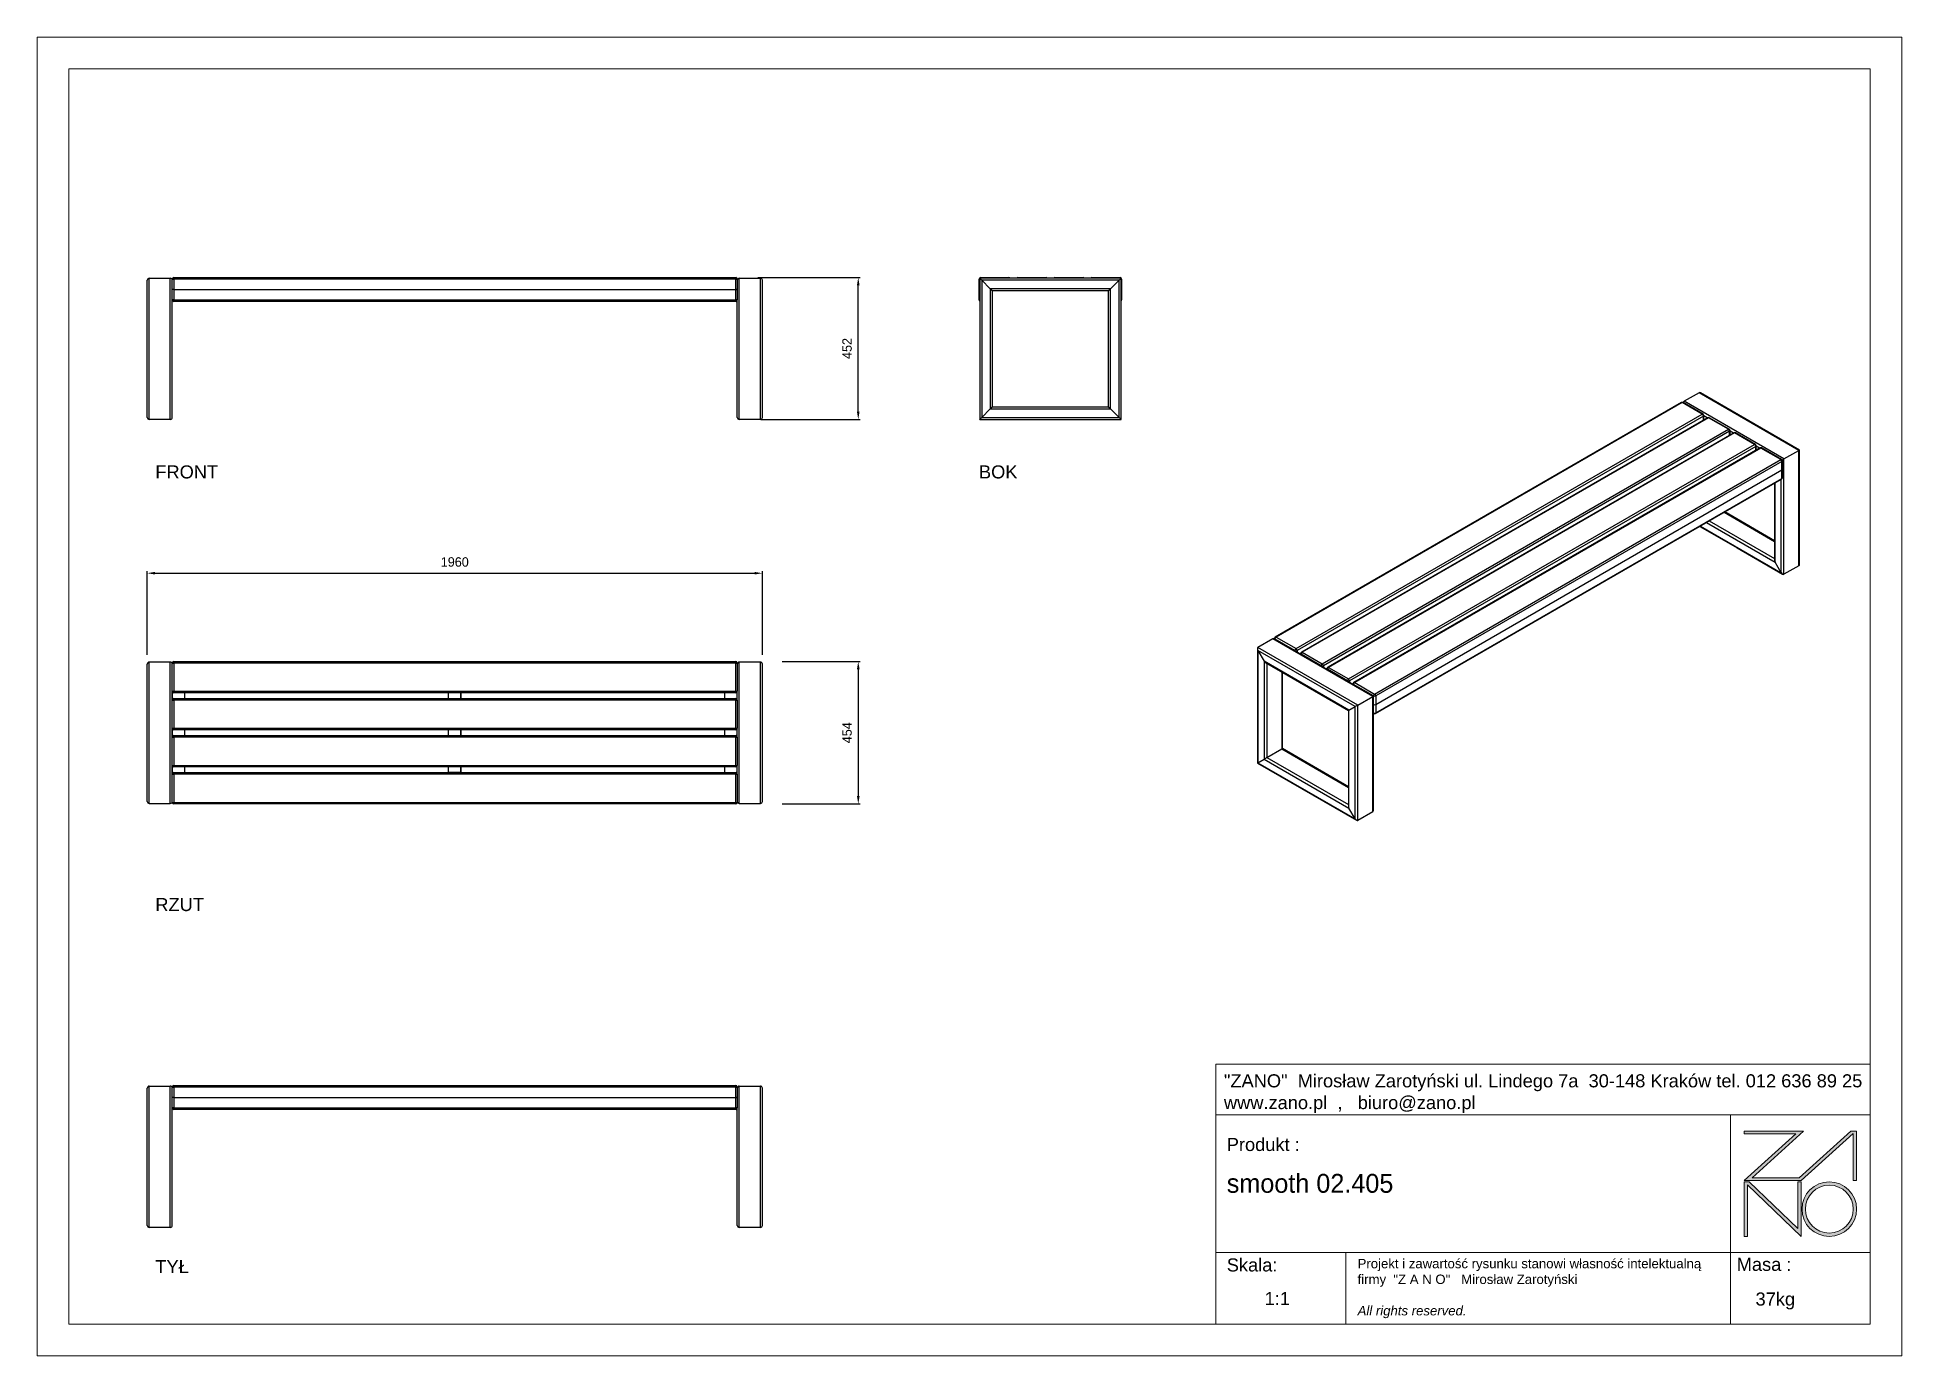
# Model space of a CAD drawing. Header units: millimetres. Extents: x 1643 to 7583, y -1548 to 2652.
import ezdxf

# ---------------------------------------------------------------- set-up
doc = ezdxf.new("R2010")
doc.units = ezdxf.units.MM
doc.header["$PDSIZE"] = -1
doc.layers.add('tabelka', color=155, linetype='Continuous')
doc.layers.add('WYMIAR', color=96, linetype='Continuous')
doc.dimstyles.new('1-1', dxfattribs={"dimtxt": 30, "dimasz": 25, "dimexe": 6.25, "dimexo": 30, "dimgap": 20.625, "dimtad": 1, "dimdec": 1, "dimtxsty": 'Standard', "dimcen": 0, "dimclrd": 2, "dimclre": 2, "dimclrt": 2, "dimadec": 0, "dimazin": 0, "dimtfac": 1, "dimtdec": 1, "dimtmove": 0, "dimatfit": 3, "dimfxl": 0, "dimarcsym": 0})

# ---------------------------------------------------------------- blocks, each defined once
blk = doc.blocks.new('zano')
at = {"layer": 'Defpoints', "lineweight": 5}
for points in [[(6270.2, 3716.2), (6270.2, 3707.4), (6434.8, 3707.4), (6270.2, 3558.4), (6452.4, 3558.4), (6617.9, 3708.2), (6617.9, 3558.4), (6628.6, 3558.4), (6628.6, 3716.2), (6610.7, 3716.2), (6446.1, 3567.2), (6295.4, 3567.2), (6459.9, 3716.2), (6270.2, 3716.2), (6270.2, 3707.4)], [(6270.2, 3554.4), (6286.2, 3554.4), (6441.7, 3405.6), (6441.7, 3554.4), (6452.4, 3554.4), (6452.4, 3380.5), (6281, 3544.6), (6281, 3380.5), (6270.2, 3380.5)]]:
    blk.add_hatch(color=251, dxfattribs=at).paths.add_polyline_path(points)
h = blk.add_hatch(color=251, dxfattribs=at)
h.paths.add_polyline_path([(6454.7, 3467.4, 1), (6628.6, 3467.4, 1)])
h.paths.add_polyline_path([(6617.9, 3467.4, -1), (6465.4, 3467.4, -1)], flags=16)
at = {"layer": 'Defpoints', "color": 251, "lineweight": 5}
blk.add_lwpolyline([(6434.8, 3707.4), (6270.2, 3558.4), (6452.4, 3558.4), (6617.9, 3708.2), (6617.9, 3558.4), (6628.6, 3558.4), (6628.6, 3716.2), (6610.7, 3716.2), (6446.1, 3567.2), (6295.4, 3567.2), (6459.9, 3716.2), (6270.2, 3716.2), (6270.2, 3707.4), (6432.1, 3707.4)], dxfattribs=at)
for points in [[(6270.2, 3716.2), (6270.2, 3707.4), (6434.8, 3707.4), (6270.2, 3558.4), (6452.4, 3558.4), (6617.9, 3708.2), (6617.9, 3558.4), (6628.6, 3558.4), (6628.6, 3716.2), (6610.7, 3716.2), (6446.1, 3567.2), (6295.4, 3567.2), (6459.9, 3716.2), (6270.2, 3716.2), (6270.2, 3707.4)], [(6270.2, 3554.4), (6286.2, 3554.4), (6441.7, 3405.6), (6441.7, 3554.4), (6452.4, 3554.4), (6452.4, 3380.5), (6281, 3544.6), (6281, 3380.5), (6270.2, 3380.5)]]:
    blk.add_lwpolyline(points, close=True, dxfattribs=at)
for radius in [87, 76.3]:
    blk.add_circle((6541.7, 3467.4), radius, dxfattribs=at)
blk = doc.blocks.new('TABELA')
at = {"layer": 'tabelka', "lineweight": 5}
for p, q in [((4587.4, 3929.4), (6672.4, 3929.4)), ((4587.4, 3767.6), (4587.4, 3929.4)), ((4587.4, 3929.4), (6672.4, 3929.4)), ((6226.5, 3767.6), (6226.5, 3329)), ((4587.4, 3329), (6672.4, 3329)), ((5001.6, 3329), (5001.6, 3100.4)), ((6226.5, 3329), (6226.5, 3100.4))]:
    blk.add_line(p, q, dxfattribs=at)
blk.add_lwpolyline([(4587.4, 3767.6), (6672.4, 3767.6), (6672.4, 3100.4), (4587.4, 3100.4)], close=True, dxfattribs=at)
blk.add_blockref('zano', (0, 0))
at = {"layer": 'tabelka', "lineweight": 5, "attachment_point": 1}
for s, insert, char_height, width in [('{\\fArial|b0|i0|c238|p34;"ZANO"  Mirosław Zarotyński ul. Lindego 7a  30-148 Kraków tel. 012 636 89 25\\Pwww.zano.pl  ,   biuro@zano.pl}', (4613, 3896.9), 41.595, 2040.38), ('{\\fArial|b0|i0|c238|p34;Produkt : }', (4622, 3694.1), 41.595, 265.273), ('{\\fCentury Gothic|b0|i0|c238|p34;smooth 02.405 }', (4622, 3579.5), 60, 713.135), ('{\\fArial|b0|i0|c238|p34;Skala: }', (4622, 3310.3), 41.595, 191.675), ('{\\fArial|b0|i0|c238|p34;Masa :}', (6246.7, 3312.2), 41.595, 200.457), ('{\\fArial|b0|i0|c238|p34;1:1}', (4742.5, 3203.5), 41.595, 42.482), ('{\\fArial|b0|i0|c238|p34;37kg}', (6306.7, 3201.8), 41.595, 42.482)]:
    blk.add_mtext(s, dxfattribs=dict(at, insert=insert, char_height=char_height, width=width))
at = {"layer": 'tabelka', "color": 1, "lineweight": 5, "insert": (5038.9, 3308.9), "char_height": 30, "width": 1186.12, "attachment_point": 1}
blk.add_mtext('{\\fArial|b0|i0|c0|p34;Projekt i zawartość rysunku stanowi własność intelektualną firmy \\fArial|b0|i0|c238|p34; "Z A N O"   Mirosław Zarotyński\\fArial|b0|i1|c238|p34;\\P\\PAll rights reserved.}', dxfattribs=at)
blk = doc.blocks.new('*D3')
at = {"layer": 'Defpoints', "color": 0}
for p in [(3986.6, 663.7), (3986.4, 209.7), (4258.7, 209.7)]:
    blk.add_point(p, dxfattribs=at)
at = {"layer": 'WYMIAR', "color": 2, "lineweight": -2}
for p, q in [((4016.6, 663.7), (4265, 663.7)), ((4258.7, 638.7), (4258.7, 234.7)), ((4016.4, 209.7), (4265, 209.7))]:
    blk.add_line(p, q, dxfattribs=at)
at = {"layer": 'WYMIAR', "color": 2}
for points in [[(4254.5, 638.7), (4262.9, 638.7), (4258.7, 663.7)], [(4254.5, 234.7), (4262.9, 234.7), (4258.7, 209.7)]]:
    blk.add_solid(points, dxfattribs=at)
at = {"layer": 'WYMIAR', "color": 2, "insert": (4223.1, 436.7), "char_height": 30, "attachment_point": 5, "rotation": 90}
blk.add_mtext('454', dxfattribs=at)
blk = doc.blocks.new('front')
for p, q in [((-2676.8, -1102.9), (-2676.8, -665.7)), ((-2670.4, -1109.3), (-2670.4, -659.3)), ((-2670.4, -659.3), (-2603.2, -659.3)), ((-2603.2, -1109.3), (-2603.2, -659.3)), ((-2596.8, -695.3), (-2596.8, -662.3)), ((-2596.8, -662.3), (-2591.8, -662.3)), ((-2591.8, -695.3), (-2596.8, -695.3)), ((-2596.8, -728.3), (-2596.8, -695.3)), ((-2591.8, -657.3), (-801.8, -657.3)), ((-2591.8, -662.3), (-2591.8, -657.3)), ((-796.8, -662.4), (-2591.8, -662.3)), ((-2591.8, -662.3), (-2591.8, -695.3)), ((-2591.8, -695.3), (-796.8, -695.3)), ((-2591.8, -695.3), (-2591.8, -728.3)), ((-801.8, -657.4), (-801.8, -662.4)), ((-801.8, -695.4), (-801.8, -662.4)), ((-801.8, -662.4), (-796.8, -662.4)), ((-796.8, -695.4), (-801.8, -695.4)), ((-801.8, -728.4), (-801.8, -695.4)), ((-796.8, -662.4), (-796.8, -695.4)), ((-796.8, -695.4), (-796.8, -728.4)), ((-790.4, -1109.4), (-790.4, -659.4)), ((-790.4, -659.4), (-723.2, -659.4)), ((-723.2, -1109.4), (-723.2, -659.4)), ((-716.8, -1103), (-716.8, -665.8)), ((-2591.8, -728.3), (-2596.8, -728.3)), ((-2596.8, -1102.9), (-2596.8, -728.3)), ((-2591.8, -733.3), (-2591.8, -728.3)), ((-2591.8, -728.3), (-796.8, -728.3)), ((-801.8, -733.4), (-2591.8, -733.3)), ((-2480.6, -733.3), (-2480.6, -733.4)), ((-2473, -733.4), (-2480.6, -733.4)), ((-2473, -733.4), (-2473, -733.3)), ((-2080.6, -733.3), (-2080.6, -733.4)), ((-2073, -733.4), (-2080.6, -733.4)), ((-2073, -733.4), (-2073, -733.3)), ((-1680.6, -733.3), (-1680.6, -733.4)), ((-1673, -733.4), (-1680.6, -733.4)), ((-1673, -733.4), (-1673, -733.3)), ((-1280.6, -733.3), (-1280.6, -733.4)), ((-1273, -733.4), (-1280.6, -733.4)), ((-1273, -733.4), (-1273, -733.3)), ((-880.6, -733.3), (-880.6, -733.4)), ((-873, -733.4), (-880.6, -733.4)), ((-873, -733.4), (-873, -733.3)), ((-801.8, -733.4), (-801.8, -728.4)), ((-796.8, -728.4), (-801.8, -728.4)), ((-796.8, -1103), (-796.8, -728.4)), ((-2603.2, -1109.3), (-2670.4, -1109.3)), ((-723.2, -1109.4), (-790.4, -1109.4))]:
    blk.add_line(p, q)
for centre, radius, start, end in [((-2670.4, -665.7), 6.4, 90, 180), ((-2603.2, -665.7), 6.4, 0, 90), ((-2591.8, -662.3), 5, 90, 180), ((-801.8, -662.4), 5, 0, 90), ((-790.4, -665.8), 6.4, 90, 180), ((-723.2, -665.8), 6.4, 0, 90), ((-2591.8, -728.3), 5, 180, 270), ((-801.8, -728.4), 5, 270, 0), ((-2670.4, -1102.9), 6.4, 180, 270), ((-2603.2, -1102.9), 6.4, 270, 0), ((-790.4, -1103), 6.4, 180, 270), ((-723.2, -1103), 6.4, 270, 0)]:
    blk.add_arc(centre, radius, start, end)
blk = doc.blocks.new('bok')
for p, q in [((-26.2, -695.3), (-26.2, -662.3)), ((-26.2, -662.3), (-24.2, -662.3)), ((-24.2, -695.3), (-26.2, -695.3)), ((-26.2, -728.3), (-26.2, -695.3)), ((-24.2, -659.3), (-24.2, -1109.3)), ((425.8, -659.3), (-24.2, -659.3)), ((-21.2, -657.3), (68.8, -657.3)), ((-21.2, -659.3), (-21.2, -657.3)), ((-17.8, -665.7), (-17.8, -1102.9)), ((-17.8, -665.7), (9.4, -692.9)), ((419.4, -665.7), (-17.8, -665.7)), ((9.4, -692.9), (9.4, -1075.7)), ((392.2, -692.9), (9.4, -692.9)), ((15.8, -699.3), (15.8, -1069.3)), ((385.8, -699.3), (15.8, -699.3)), ((68.8, -659.3), (68.8, -657.3)), ((96.8, -657.3), (186.8, -657.3)), ((96.8, -659.3), (96.8, -657.3)), ((186.8, -659.3), (186.8, -657.3)), ((214.8, -657.3), (304.8, -657.3)), ((214.8, -659.3), (214.8, -657.3)), ((304.8, -659.3), (304.8, -657.3)), ((332.8, -657.3), (422.8, -657.3)), ((332.8, -659.3), (332.8, -657.3)), ((385.8, -1069.3), (385.8, -699.3)), ((392.2, -692.9), (419.4, -665.7)), ((392.2, -1075.7), (392.2, -692.9)), ((419.4, -1102.9), (419.4, -665.7)), ((422.8, -659.3), (422.8, -657.3)), ((425.8, -1109.3), (425.8, -659.3)), ((425.8, -662.3), (427.8, -662.3)), ((427.8, -695.3), (425.8, -695.3)), ((427.8, -662.3), (427.8, -695.3)), ((427.8, -695.3), (427.8, -728.3)), ((-24.2, -728.3), (-26.2, -728.3)), ((427.8, -728.3), (425.8, -728.3)), ((-24.2, -1109.3), (425.8, -1109.3)), ((-17.8, -1102.9), (9.4, -1075.7)), ((-17.8, -1102.9), (419.4, -1102.9)), ((9.4, -1075.7), (392.2, -1075.7)), ((15.8, -1069.3), (385.8, -1069.3)), ((419.4, -1102.9), (392.2, -1075.7))]:
    blk.add_line(p, q)
at = {"flags": 128}
for points in [[(-24.2, -659.3), (-24.1, -659.4), (-23.7, -659.8), (-23.1, -660.4), (-22.3, -661.2), (-21.3, -662.1), (-20.2, -663.2), (-19, -664.4), (-17.8, -665.7)], [(-17.8, -665.7), (-19, -664.4), (-20.2, -663.2), (-21.3, -662.1), (-22.3, -661.2), (-23.1, -660.4), (-23.7, -659.8), (-24.1, -659.4), (-24.2, -659.3)], [(9.4, -692.9), (10.7, -694.1), (11.9, -695.3), (13, -696.4), (13.9, -697.4), (14.7, -698.2), (15.3, -698.8), (15.7, -699.2), (15.8, -699.3)], [(15.8, -699.3), (15.7, -699.2), (15.4, -698.9), (14.9, -698.4), (14.3, -697.8), (13.5, -697), (12.6, -696.1), (11.6, -695.1), (10.5, -694), (9.4, -692.9)], [(16.8, -699.3), (16.3, -699.7), (15.8, -700.3)], [(385.8, -700.3), (385.3, -699.7), (384.8, -699.3)], [(385.8, -699.3), (385.9, -699.2), (386.2, -698.9), (386.7, -698.4), (387.3, -697.8), (388.1, -697), (389, -696.1), (390, -695.1), (391.1, -694), (392.2, -692.9)], [(392.2, -692.9), (391, -694.1), (389.8, -695.3), (388.7, -696.4), (387.7, -697.4), (386.9, -698.2), (386.3, -698.8), (385.9, -699.2), (385.8, -699.3)], [(419.4, -665.7), (420.7, -664.4), (421.9, -663.2), (423, -662.1), (423.9, -661.2), (424.7, -660.4), (425.3, -659.8), (425.7, -659.4), (425.8, -659.3)], [(425.8, -659.3), (425.7, -659.4), (425.3, -659.8), (424.7, -660.4), (423.9, -661.2), (423, -662.1), (421.9, -663.2), (420.7, -664.4), (419.4, -665.7)], [(-24.2, -1109.3), (-24.1, -1109.2), (-23.7, -1108.8), (-23.1, -1108.2), (-22.3, -1107.4), (-21.3, -1106.4), (-20.2, -1105.3), (-19, -1104.1), (-17.8, -1102.9)], [(-17.8, -1102.9), (-19, -1104.1), (-20.2, -1105.3), (-21.3, -1106.4), (-22.3, -1107.4), (-23.1, -1108.2), (-23.7, -1108.8), (-24.1, -1109.2), (-24.2, -1109.3)], [(9.4, -1075.7), (10.7, -1074.4), (11.9, -1073.2), (13, -1072.1), (13.9, -1071.2), (14.7, -1070.4), (15.3, -1069.8), (15.7, -1069.4), (15.8, -1069.3)], [(15.8, -1069.3), (15.7, -1069.4), (15.4, -1069.7), (14.9, -1070.1), (14.3, -1070.8), (13.5, -1071.6), (12.6, -1072.5), (11.6, -1073.5), (10.5, -1074.6), (9.4, -1075.7)], [(392.2, -1075.7), (391, -1074.4), (389.8, -1073.2), (388.7, -1072.1), (387.7, -1071.2), (386.9, -1070.4), (386.3, -1069.8), (385.9, -1069.4), (385.8, -1069.3)], [(385.8, -1069.3), (385.9, -1069.4), (386.2, -1069.7), (386.7, -1070.1), (387.3, -1070.8), (388.1, -1071.6), (389, -1072.5), (390, -1073.5), (391.1, -1074.6), (392.2, -1075.7)], [(425.8, -1109.3), (425.7, -1109.2), (425.3, -1108.8), (424.7, -1108.2), (423.9, -1107.4), (423, -1106.4), (421.9, -1105.3), (420.7, -1104.1), (419.4, -1102.9)], [(419.4, -1102.9), (420.7, -1104.1), (421.9, -1105.3), (423, -1106.4), (423.9, -1107.4), (424.7, -1108.2), (425.3, -1108.8), (425.7, -1109.2), (425.8, -1109.3)]]:
    blk.add_lwpolyline(points, dxfattribs=at)
for centre, start, end in [((-21.2, -662.3), 90, 180), ((68.8, -662.3), 36.8699, 90), ((96.8, -662.3), 90, 143.1301), ((186.8, -662.3), 36.8699, 90), ((214.8, -662.3), 90, 143.1301), ((304.8, -662.3), 36.8699, 90), ((332.8, -662.3), 90, 143.1301), ((422.8, -662.3), 0, 90), ((-21.2, -728.3), 180, 233.1301), ((422.8, -728.3), 306.8699, 360)]:
    blk.add_arc(centre, 5, start, end)
blk = doc.blocks.new('rzut')
for p, q in [((-2676.8, -36.7), (-2676.8, 400.5)), ((-2603.2, 406.9), (-2670.4, 406.9)), ((-2670.4, -43.1), (-2670.4, 406.9)), ((-2603.2, -43.1), (-2603.2, 406.9)), ((-2596.8, 403.9), (-2591.8, 403.9)), ((-2596.8, 313.9), (-2596.8, 403.9)), ((-2591.8, 408.9), (-2591.8, 403.9)), ((-2591.8, 408.9), (-801.8, 408.9)), ((-801.8, 403.9), (-2591.8, 403.9)), ((-2591.8, 403.9), (-2591.8, 313.9)), ((-801.8, 403.9), (-801.8, 408.9)), ((-801.8, 313.9), (-801.8, 403.9)), ((-801.8, 403.9), (-796.8, 403.9)), ((-796.8, 403.9), (-796.8, 313.9)), ((-723.2, 406.9), (-790.4, 406.9)), ((-790.4, -43.1), (-790.4, 406.9)), ((-723.2, -43.1), (-723.2, 406.9)), ((-716.8, -36.7), (-716.8, 400.5)), ((-2596.8, 313.9), (-2591.8, 313.9)), ((-2596.8, 285.9), (-2596.8, 313.9)), ((-2596.3, 288.1), (-2596.3, 311.7)), ((-2591.8, 313.9), (-801.8, 313.9)), ((-2591.8, 308.9), (-2591.8, 313.9)), ((-801.8, 308.9), (-2591.8, 308.9)), ((-2557.3, 290.9), (-2557.3, 308.9)), ((-2556.8, 290.9), (-2556.8, 308.9)), ((-1716.8, 290.9), (-1716.8, 308.9)), ((-1716.3, 290.9), (-1716.3, 308.9)), ((-1677.3, 290.9), (-1677.3, 308.9)), ((-1676.8, 290.9), (-1676.8, 308.9)), ((-836.8, 290.9), (-836.8, 308.9)), ((-836.3, 290.9), (-836.3, 308.9)), ((-801.8, 313.9), (-796.8, 313.9)), ((-801.8, 313.9), (-801.8, 308.9)), ((-797.3, 288.1), (-797.3, 311.7)), ((-796.8, 285.9), (-796.8, 313.9)), ((-2596.8, 195.9), (-2596.8, 285.9)), ((-2596.8, 285.9), (-2591.8, 285.9)), ((-2591.8, 290.9), (-2591.8, 285.9)), ((-2591.8, 290.9), (-801.8, 290.9)), ((-2591.8, 285.9), (-2591.8, 195.9)), ((-801.8, 285.9), (-2591.8, 285.9)), ((-801.8, 285.9), (-801.8, 290.9)), ((-801.8, 285.9), (-796.8, 285.9)), ((-801.8, 195.9), (-801.8, 285.9)), ((-796.8, 285.9), (-796.8, 195.9)), ((-2596.8, 195.9), (-2591.8, 195.9)), ((-2596.8, 167.9), (-2596.8, 195.9)), ((-2596.3, 170.1), (-2596.3, 193.7)), ((-2591.8, 195.9), (-801.8, 195.9)), ((-2591.8, 190.9), (-2591.8, 195.9)), ((-801.8, 190.9), (-2591.8, 190.9)), ((-2557.3, 172.9), (-2557.3, 190.9)), ((-2556.8, 172.9), (-2556.8, 190.9)), ((-1716.8, 172.9), (-1716.8, 190.9)), ((-1716.3, 172.9), (-1716.3, 190.9)), ((-1677.3, 172.9), (-1677.3, 190.9)), ((-1676.8, 172.9), (-1676.8, 190.9)), ((-836.8, 172.9), (-836.8, 190.9)), ((-836.3, 172.9), (-836.3, 190.9)), ((-801.8, 195.9), (-796.8, 195.9)), ((-801.8, 195.9), (-801.8, 190.9)), ((-797.3, 170.1), (-797.3, 193.7)), ((-796.8, 167.9), (-796.8, 195.9)), ((-2596.8, 167.9), (-2591.8, 167.9)), ((-2596.8, 77.9), (-2596.8, 167.9)), ((-2591.8, 172.9), (-2591.8, 167.9)), ((-2591.8, 172.9), (-801.8, 172.9)), ((-801.8, 167.9), (-2591.8, 167.9)), ((-2591.8, 167.9), (-2591.8, 77.9)), ((-801.8, 167.9), (-801.8, 172.9)), ((-801.8, 167.9), (-796.8, 167.9)), ((-801.8, 77.9), (-801.8, 167.9)), ((-796.8, 167.9), (-796.8, 77.9)), ((-2596.8, 77.9), (-2591.8, 77.9)), ((-2596.8, 49.9), (-2596.8, 77.9)), ((-2596.3, 52.1), (-2596.3, 75.7)), ((-2591.8, 77.9), (-797.3, 77.9)), ((-2591.8, 72.9), (-2591.8, 77.9)), ((-801.8, 72.9), (-2591.8, 72.9)), ((-2557.3, 54.9), (-2557.3, 72.9)), ((-2556.8, 54.9), (-2556.8, 72.9)), ((-1716.8, 54.9), (-1716.8, 72.9)), ((-1716.3, 54.9), (-1716.3, 72.9)), ((-1677.3, 54.9), (-1677.3, 72.9)), ((-1676.8, 54.9), (-1676.8, 72.9)), ((-836.8, 54.9), (-836.8, 72.9)), ((-836.3, 54.9), (-836.3, 72.9)), ((-801.8, 77.9), (-796.8, 77.9)), ((-801.8, 77.9), (-801.8, 72.9)), ((-797.3, 52.1), (-797.3, 75.7)), ((-796.8, 49.9), (-796.8, 77.9)), ((-2596.8, 49.9), (-2591.8, 49.9)), ((-2596.8, -40.1), (-2596.8, 49.9)), ((-2591.8, 54.9), (-2591.8, 49.9)), ((-2591.8, 54.9), (-801.8, 54.9)), ((-796.8, 49.9), (-2591.8, 49.9)), ((-2591.8, 49.9), (-2591.8, -40.1)), ((-1716.8, 56), (-1676.8, 56)), ((-801.8, 49.9), (-801.8, 54.9)), ((-801.8, -40.1), (-801.8, 49.9)), ((-801.8, 49.9), (-796.8, 49.9)), ((-796.8, 49.9), (-796.8, -40.1)), ((-2670.4, -43.1), (-2603.2, -43.1)), ((-2596.8, -40.1), (-2591.8, -40.1)), ((-2591.8, -40.1), (-801.8, -40.1)), ((-2591.8, -45.1), (-2591.8, -40.1)), ((-801.8, -45.1), (-2591.8, -45.1)), ((-801.8, -40.1), (-796.8, -40.1)), ((-801.8, -40.1), (-801.8, -45.1)), ((-790.4, -43.1), (-723.2, -43.1))]:
    blk.add_line(p, q)
for centre, radius, start, end in [((-2670.4, 400.5), 6.4, 90, 180), ((-2603.2, 400.5), 6.4, 0, 90), ((-2591.8, 403.9), 5, 90, 180), ((-801.8, 403.9), 5, 0, 90), ((-790.4, 400.5), 6.4, 90, 180), ((-723.2, 400.5), 6.4, 0, 90), ((-2591.8, 313.9), 5, 180, 270), ((-801.8, 313.9), 5, 270, 0), ((-2591.8, 285.9), 5, 90, 180), ((-801.8, 285.9), 5, 0, 90), ((-2591.8, 195.9), 5, 180, 270), ((-801.8, 195.9), 5, 270, 0), ((-2591.8, 167.9), 5, 90, 180), ((-801.8, 167.9), 5, 0, 90), ((-2591.8, 77.9), 5, 180, 270), ((-801.8, 77.9), 5, 270, 0), ((-2591.8, 49.9), 5, 90, 180), ((-801.8, 49.9), 5, 0, 90), ((-2670.4, -36.7), 6.4, 180, 270), ((-2603.2, -36.7), 6.4, 270, 0), ((-2591.8, -40.1), 5, 180, 270), ((-801.8, -40.1), 5, 270, 0), ((-790.4, -36.7), 6.4, 180, 270), ((-723.2, -36.7), 6.4, 270, 0)]:
    blk.add_arc(centre, radius, start, end)
blk = doc.blocks.new('izometria')
for p, q in [((825.5, 2263.6), (-468.5, 1516.6)), ((828, 2263.4), (-466, 1516.4)), ((891.6, 2226.7), (828, 2263.4)), ((894.1, 2226.9), (830.5, 2263.6)), ((832.1, 2263.5), (832.1, 2262.7)), ((881.5, 2295.1), (833.9, 2267.6)), ((1152.1, 2084), (833.9, 2267.6)), ((1199.7, 2111.4), (881.5, 2295.1)), ((1201.5, 2112.5), (886, 2294.6)), ((-402.4, 1479.7), (891.6, 2226.7)), ((895.2, 2220.5), (-398.8, 1473.5)), ((908.9, 2215.5), (-385.1, 1468.5)), ((911.4, 2215.2), (-382.6, 1468.2)), ((895.2, 2207.5), (895.2, 2220.5)), ((896.6, 2208.4), (896.6, 2222.6)), ((907.6, 2214.7), (896.6, 2221)), ((975.1, 2178.5), (911.4, 2215.2)), ((977.6, 2178.7), (913.9, 2215.5)), ((-318.9, 1431.5), (975.1, 2178.5)), ((978.6, 2172.4), (-315.4, 1425.4)), ((992.4, 2167.3), (-301.6, 1420.3)), ((994.9, 2167.1), (-299.1, 1420.1)), ((978.6, 2159.4), (978.6, 2172.4)), ((980.1, 2160.2), (980.1, 2174.4)), ((991, 2166.5), (980.1, 2172.8)), ((1058.5, 2130.3), (994.9, 2167.1)), ((1061, 2130.6), (997.4, 2167.3)), ((-235.5, 1383.3), (1058.5, 2130.3)), ((1062.1, 2124.2), (-232, 1377.2)), ((1075.8, 2119.1), (-218.2, 1372.1)), ((1078.3, 2118.9), (-215.7, 1371.9)), ((-152, 1335.1), (1142, 2082.2)), ((1062.1, 2111.2), (1062.1, 2124.2)), ((1063.5, 2112), (1063.5, 2126.2)), ((1074.4, 2118.4), (1063.5, 2124.7)), ((1142, 2082.2), (1078.3, 2118.9)), ((1144.5, 2082.4), (1080.8, 2119.1)), ((1152.1, 2084), (1199.7, 2111.4)), ((1152.1, 1716.5), (1152.1, 2084)), ((1199.7, 1743.9), (1199.7, 2111.4)), ((1201.5, 1748.1), (1201.5, 2112.5)), ((-149.5, 1272.8), (1144.5, 2019.9)), ((1145.5, 2076), (-148.5, 1329)), ((-148.5, 1302.1), (1145.5, 2049.1)), ((-148.5, 1275.1), (1145.5, 2022.1)), ((1145.5, 2049.1), (1145.5, 2076)), ((1145.5, 2022.1), (1145.5, 2049.1)), ((1147, 2051.1), (1147, 2078.1)), ((1147, 2024.2), (1147, 2051.1)), ((1122, 2006.9), (1122, 1761.4)), ((1123.9, 1755.1), (1123.9, 2008)), ((1143.1, 1721.7), (1143.1, 2019.1)), ((961.4, 1914.2), (1122, 1821.4)), ((1122, 1823.6), (963.2, 1915.2)), ((883.7, 1869.3), (1002.6, 1800.7)), ((885.6, 1870.4), (1143.1, 1721.7)), ((904.8, 1881.5), (1123.9, 1755.1)), ((913.9, 1886.7), (1122, 1766.6)), ((1002.6, 1800.7), (1147.6, 1717)), ((1143.1, 1721.7), (1123.9, 1755.1)), ((1199.7, 1743.9), (1152.1, 1716.5)), ((-476.2, 1511.3), (-523.7, 1483.9)), ((-158, 1327.6), (-476.2, 1511.3)), ((-156.1, 1328.7), (-471.7, 1510.9)), ((-471, 1512.3), (-471, 1510.5)), ((-405.9, 1473.5), (-469.5, 1510.3)), ((-469.5, 1510.3), (-469.5, 1509.7)), ((-466, 1516.4), (-402.4, 1479.7)), ((-525.6, 1479.8), (-525.6, 1115.4)), ((-205.5, 1300.2), (-523.7, 1483.9)), ((-523.7, 1473.4), (-504.5, 1440.1)), ((-523.7, 1473.4), (-523.7, 1116.5)), ((-214.6, 1295), (-523.7, 1473.4)), ((-504.5, 1440.1), (-504.5, 1127.6)), ((-233.8, 1283.9), (-504.5, 1440.1)), ((-499.9, 1435.4), (-235.7, 1282.8)), ((-495.4, 1432.7), (-495.4, 1132.8)), ((-405.9, 1472.9), (-405.9, 1473.5)), ((-398.8, 1473.5), (-398.8, 1468.8)), ((-387.6, 1464.1), (-387.6, 1462.3)), ((-322.5, 1425.4), (-386.1, 1462.1)), ((-386.1, 1462.1), (-386.1, 1461.5)), ((-382.6, 1468.2), (-318.9, 1431.5)), ((-447.9, 1405.3), (-447.9, 1160.2)), ((-446, 1161.3), (-446, 1404.2)), ((-322.5, 1424.7), (-322.5, 1425.4)), ((-315.4, 1425.4), (-315.4, 1420.7)), ((-304.1, 1416), (-304.1, 1414.2)), ((-239, 1377.2), (-302.7, 1413.9)), ((-302.7, 1413.9), (-302.7, 1413.3)), ((-299.1, 1420.1), (-235.5, 1383.3)), ((-239, 1376.6), (-239, 1377.2)), ((-232, 1377.2), (-232, 1372.5)), ((-220.7, 1367.8), (-220.7, 1366)), ((-215.7, 1371.9), (-152, 1335.1)), ((-155.6, 1329), (-219.2, 1365.8)), ((-219.2, 1365.8), (-219.2, 1365.1)), ((-205.5, 1300.2), (-158, 1327.6)), ((-158, 960.2), (-158, 1327.6)), ((-156.1, 964.3), (-156.1, 1328.7)), ((-155.6, 1302.1), (-155.6, 1329)), ((-148.5, 1329), (-148.5, 1302.1)), ((-235.7, 1282.8), (-235.7, 977.6)), ((-233.8, 1283.9), (-214.6, 1295)), ((-233.8, 971.3), (-233.8, 1283.9)), ((-214.6, 938), (-214.6, 1295)), ((-205.5, 932.8), (-205.5, 1300.2)), ((-156.1, 1302.4), (-155.6, 1302.1)), ((-156.1, 1275.4), (-155.6, 1275.1)), ((-156.1, 1273.7), (-154.5, 1272.8)), ((-155.6, 1275.1), (-155.6, 1302.1)), ((-148.5, 1302.1), (-148.5, 1275.1)), ((-495.4, 1132.8), (-447.9, 1160.2)), ((-495.4, 1132.8), (-235.7, 982.8)), ((-447.9, 1160.2), (-235.7, 1037.7)), ((-235.7, 1039.9), (-446, 1161.3)), ((-525.6, 1115.4), (-210, 933.2)), ((-523.7, 1116.5), (-504.5, 1127.6)), ((-523.7, 1116.5), (-214.6, 938)), ((-504.5, 1127.6), (-233.8, 971.3)), ((-214.6, 938), (-233.8, 971.3)), ((-158, 960.2), (-205.5, 932.8))]:
    blk.add_line(p, q)
for centre, radius, start, end in [((828, 2259.3), 5, 60.00269, 119.99731), ((826.5, 2261.4), 2.51, 54.38185, 114.30702), ((829.5, 2261.4), 2.51, 65.69298, 125.61769), ((893.1, 2224.6), 2.51, 65.69298, 125.61769), ((887.5, 2220.2), 7.68, 2.60543, 57.39457), ((891.6, 2222.6), 5, 0, 60.00269), ((894.1, 2222.8), 2.51, 294.37542, 354.30446), ((911.4, 2211.2), 5, 60.00269, 119.99731), ((910, 2213.2), 2.51, 54.38165, 114.30722), ((912.9, 2213.2), 2.51, 65.69298, 125.61769), ((976.5, 2176.5), 2.51, 65.69298, 125.61769), ((970.9, 2172), 7.68, 2.60545, 57.39458), ((975.1, 2174.4), 5, 0, 60.00269), ((977.6, 2174.7), 2.51, 294.37548, 354.30478), ((994.9, 2163), 5, 60.00269, 119.99731), ((993.4, 2165), 2.51, 54.38178, 114.30698), ((996.3, 2165), 2.51, 65.69298, 125.61769), ((1060, 2128.3), 2.51, 65.69298, 125.61769), ((1054.4, 2123.9), 7.68, 2.6054, 57.3946), ((1058.5, 2126.2), 5, 0, 60.00269), ((1061, 2126.5), 2.51, 294.37505, 354.3051), ((1078.3, 2114.8), 5, 60.00269, 119.99731), ((1076.9, 2116.9), 2.51, 54.38185, 114.30702), ((1079.8, 2116.9), 2.51, 65.69298, 125.61769), ((1143.4, 2080.1), 2.51, 65.69298, 125.61769), ((1137.8, 2075.7), 7.68, 2.60549, 57.39451), ((1142, 2078.1), 5, 0, 60.00269), ((1142, 2024.2), 5, 299.99731, 0), ((1143, 2021.9), 2.52, 305.6918, 5.62059), ((1144.5, 2078.3), 2.51, 294.37503, 354.3054), ((1144.5, 2051.4), 2.51, 294.37503, 354.3054), ((1144.5, 2024.4), 2.51, 294.37503, 354.3054), ((-466, 1512.3), 5, 119.99731, 180), ((-468.5, 1512.6), 2.51, 185.69549, 245.62376), ((-461.9, 1509.9), 7.68, 122.60593, 177.39407), ((-467.5, 1514.3), 2.51, 54.38185, 114.30702), ((-398.2, 1473.2), 7.68, 122.60593, 177.39407), ((-402.4, 1480.4), 7.69, 242.61017, 297.38983), ((-406.5, 1473.2), 7.68, 2.60543, 57.39457), ((-382.6, 1464.1), 5, 119.99731, 180), ((-385.1, 1464.4), 2.51, 185.69558, 245.62378), ((-378.4, 1461.7), 7.68, 122.60593, 177.39407), ((-384, 1466.2), 2.51, 54.38165, 114.30722), ((-314.8, 1425), 7.68, 122.60593, 177.39407), ((-323.1, 1425), 7.68, 2.60545, 57.39458), ((-318.9, 1432.2), 7.69, 242.61016, 297.38981), ((-299.1, 1416), 5, 119.99731, 180), ((-301.6, 1416.2), 2.51, 185.69567, 245.62374), ((-295, 1413.6), 7.68, 122.60593, 177.39407), ((-300.6, 1418), 2.51, 54.38178, 114.30698), ((-231.3, 1376.8), 7.68, 122.60593, 177.39407), ((-235.5, 1384), 7.69, 242.61014, 297.38986), ((-239.6, 1376.8), 7.68, 2.6054, 57.3946), ((-215.7, 1367.8), 5, 119.99731, 180), ((-218.2, 1368.1), 2.51, 185.69607, 245.6234), ((-211.5, 1365.4), 7.68, 122.60593, 177.39407), ((-217.2, 1369.8), 2.51, 54.38185, 114.30702), ((-147.9, 1328.7), 7.68, 122.60593, 177.39407), ((-152, 1335.8), 7.69, 242.61023, 297.38977), ((-156.2, 1328.7), 7.68, 2.60549, 57.39451), ((-152, 1308.9), 7.69, 242.61023, 297.38977), ((-152, 1282), 7.69, 242.61023, 297.38977), ((-153.1, 1274.9), 2.47, 173.70311, 234.9856), ((-152, 1277.2), 5, 240.00269, 299.99731), ((-151, 1274.9), 2.52, 305.6918, 5.62059)]:
    blk.add_arc(centre, radius, start, end)
for centre, major_axis, ratio, start_param, end_param in [((838.5, 2259.8), (-4.53, 7.84), 0.577335, 6.283145, 7.171305), ((838.5, 2259.8), (-4.53, 7.84), 0.577335, 6.283145, 7.171305), ((886, 2287.2), (-4.53, 7.84), 0.577335, 5.497828, 6.283145), ((886, 2287.2), (-4.53, 7.84), 0.577335, 5.497828, 6.283145), ((1147.6, 2081.3), (6.4, 3.7), 0.00007, 0.785358, 2.356154), ((1147.6, 2081.3), (6.4, 3.7), 0.00007, 0.785358, 1.779553), ((1195.1, 2108.8), (6.4, 3.7), 0.00007, 6.283145, 7.068543), ((1195.1, 2108.8), (6.4, 3.7), 0.00007, 0.000041, 0.785358), ((1128.4, 1757.7), (-4.53, 7.84), 0.577335, 0.785358, 1.570756), ((1128.4, 1757.7), (-4.53, 7.84), 0.577335, 0.785358, 1.570756), ((1195.1, 1751.8), (-4.53, 7.84), 0.577335, 3.141552, 3.92695), ((1195.1, 1751.8), (-4.53, 7.84), 0.577335, 3.141552, 3.92695), ((1147.6, 1724.4), (-4.53, 7.84), 0.577335, 1.570756, 3.141552), ((1147.6, 1724.4), (-4.53, 7.84), 0.577335, 1.570756, 3.141552), ((-471.7, 1503.5), (-4.53, 7.84), 0.577335, 5.497828, 6.283145), ((-471.7, 1503.5), (-4.53, 7.84), 0.577335, 5.497828, 6.283145), ((-519.2, 1476.1), (-4.53, 7.84), 0.577335, 6.283145, 7.853941), ((-519.2, 1476.1), (-4.53, 7.84), 0.577335, 6.283145, 7.853941), ((-499.9, 1442.7), (-4.53, 7.84), 0.577335, 1.570756, 2.356235), ((-499.9, 1442.7), (-4.53, 7.84), 0.577335, 1.570756, 2.356235), ((-162.5, 1325), (6.4, 3.7), 0.00007, 6.283145, 7.068543), ((-162.5, 1325), (6.4, 3.7), 0.00007, 0.000041, 0.785358), ((-229.3, 1286.5), (6.4, 3.7), 0.00007, 2.356154, 3.141552), ((-229.3, 1286.5), (6.4, 3.7), 0.00007, 2.356154, 3.141633), ((-210, 1297.6), (6.4, 3.7), 0.00007, 0.785358, 2.356154), ((-210, 1297.6), (6.4, 3.7), 0.00007, 0.785358, 2.356154), ((-499.9, 1130.2), (6.4, 3.7), 0.00007, 0.785358, 2.356154), ((-499.9, 1130.2), (6.4, 3.7), 0.00007, 0.785358, 2.356154), ((-452.4, 1157.6), (6.4, 3.7), 0.00007, 0.000041, 0.785358), ((-452.4, 1157.6), (6.4, 3.7), 0.00007, 6.283145, 7.068543), ((-519.2, 1119.1), (6.4, 3.7), 0.00007, 2.356154, 3.141633), ((-519.2, 1119.1), (6.4, 3.7), 0.00007, 2.356154, 3.141552), ((-229.3, 973.9), (-4.53, 7.84), 0.577335, 0.785358, 1.570756), ((-229.3, 973.9), (-4.53, 7.84), 0.577335, 0.785358, 1.570756), ((-162.5, 968), (-4.53, 7.84), 0.577335, 3.141552, 3.92695), ((-162.5, 968), (-4.53, 7.84), 0.577335, 3.141552, 3.92695), ((-210, 940.6), (-4.53, 7.84), 0.577335, 1.570756, 3.141552), ((-210, 940.6), (-4.53, 7.84), 0.577335, 1.570756, 3.141552)]:
    blk.add_ellipse(centre, major_axis=major_axis, ratio=ratio, start_param=start_param, end_param=end_param)
blk = doc.blocks.new('*D8')
at = {"layer": 'Defpoints', "color": 0}
for p in [(3953.2, 944.9), (1993.2, 655.3), (3953.2, 655.3)]:
    blk.add_point(p, dxfattribs=at)
at = {"layer": 'WYMIAR', "color": 2, "lineweight": -2}
for p, q in [((1993.2, 685.3), (1993.2, 951.1)), ((3953.2, 685.3), (3953.2, 951.1)), ((2018.2, 944.9), (3928.2, 944.9))]:
    blk.add_line(p, q, dxfattribs=at)
at = {"layer": 'WYMIAR', "color": 2}
for points in [[(2018.2, 949), (2018.2, 940.7), (1993.2, 944.9)], [(3928.2, 949), (3928.2, 940.7), (3953.2, 944.9)]]:
    blk.add_solid(points, dxfattribs=at)
at = {"layer": 'WYMIAR', "color": 2, "insert": (2973.2, 980.5), "char_height": 30, "attachment_point": 5}
blk.add_mtext('1960', dxfattribs=at)
blk = doc.blocks.new('*D9')
at = {"layer": 'Defpoints', "color": 0}
for p in [(3908.2, 1886.7), (4258.7, 1886.7), (3919.6, 1434.7)]:
    blk.add_point(p, dxfattribs=at)
at = {"layer": 'WYMIAR', "color": 2, "lineweight": -2}
for p, q in [((3938.2, 1886.7), (4265, 1886.7)), ((4258.7, 1459.7), (4258.7, 1861.7)), ((3949.6, 1434.7), (4265, 1434.7))]:
    blk.add_line(p, q, dxfattribs=at)
at = {"layer": 'WYMIAR', "color": 2}
for points in [[(4254.5, 1861.7), (4262.9, 1861.7), (4258.7, 1886.7)], [(4254.5, 1459.7), (4262.9, 1459.7), (4258.7, 1434.7)]]:
    blk.add_solid(points, dxfattribs=at)
at = {"layer": 'WYMIAR', "color": 2, "insert": (4223.1, 1660.7), "char_height": 30, "attachment_point": 5, "rotation": 90}
blk.add_mtext('452', dxfattribs=at)

msp = doc.modelspace()

# ---------------------------------------------------------------- linework, layer by layer
at = {"layer": 'tabelka', "lineweight": 5}
for points in [[(1643.09, 2652.1), (7583.09, 2652.1), (7583.09, -1547.9), (1643.09, -1547.9)], [(1743.09, 2552.1), (7483.09, 2552.1), (7483.09, -1447.9), (1743.09, -1447.9)]]:
    msp.add_lwpolyline(points, close=True, dxfattribs=at)

# ---------------------------------------------------------------- block references
for name, p in [('front', (4670.02, 2543.96)), ('bok', (4670.02, 2543.96)), ('izometria', (6055.92, -775.19)), ('rzut', (4670.02, 254.8)), ('TABELA', (810.71, -4548.3)), ('front', (4670.02, -29.79))]:
    msp.add_blockref(name, p)

# ---------------------------------------------------------------- texts
at = {"layer": 'WYMIAR', "char_height": 41.5951, "width": 196.5247, "attachment_point": 1}
for s, insert in [('{\\f@Arial Unicode MS|b0|i0|c238|p34;FRONT}', (2019.18, 1288.38)), ('{\\f@Arial Unicode MS|b0|i0|c238|p34;BOK}', (4643.25, 1288.38)), ('{\\f@Arial Unicode MS|b0|i0|c238|p34;RZUT}', (2019.18, -89.93)), ('{\\f@Arial Unicode MS|b0|i0|c238|p34;TYŁ}', (2019.18, -1243.24))]:
    msp.add_mtext(s, dxfattribs=dict(at, insert=insert))

# ---------------------------------------------------------------- dimensions: what is measured, and where the dimension line sits
at = {"layer": 'WYMIAR'}
dim = msp.add_linear_dim(base=(4258.71, 1886.68), p1=(3919.59, 1434.68), p2=(3908.19, 1886.68), angle=90, dimstyle='1-1', dxfattribs=at)
dim.commit()
dim.dimension.update_dxf_attribs({"geometry": '*D9', "text_midpoint": (4223.09, 1660.68)})
dim = msp.add_linear_dim(base=(3953.19, 944.88), p1=(1993.19, 655.31), p2=(3953.19, 655.31), dimstyle='1-1', dxfattribs=at)
dim.commit()
dim.dimension.update_dxf_attribs({"geometry": '*D8', "text_midpoint": (2973.19, 980.51)})
dim = msp.add_linear_dim(base=(4258.71, 209.71), p1=(3986.63, 663.71), p2=(3986.42, 209.71), angle=90, text='454', dimstyle='1-1', dxfattribs=at)
dim.commit()
dim.dimension.update_dxf_attribs({"geometry": '*D3', "text_midpoint": (4223.09, 436.71)})

doc.saveas('drawing.dxf')
